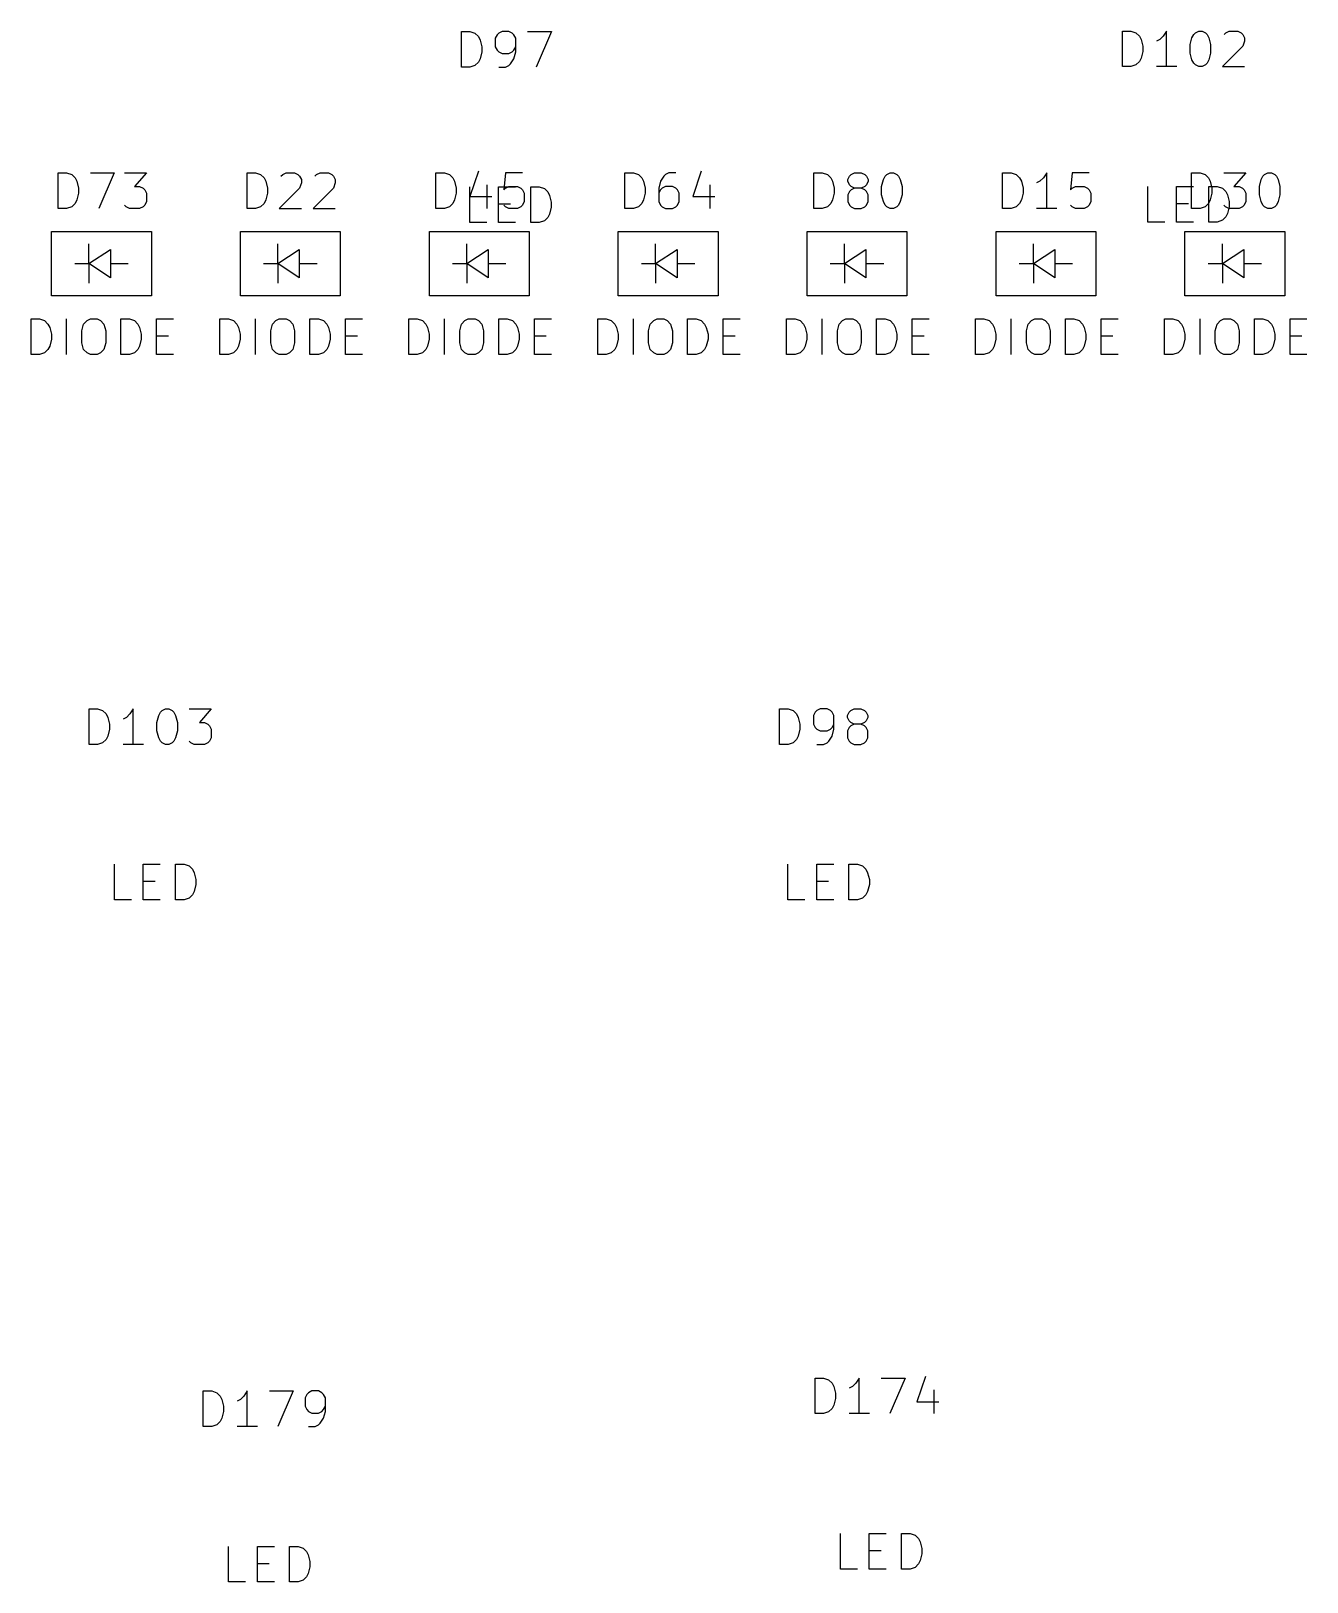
# Model space of a CAD drawing. Extents: x 34 to 373, y -124 to -1.
# Drawn here: x 155.58 to 191.38, y -122.36 to -78.83 of the extents above; entities that cross this region are included whole.
import ezdxf

# ---------------------------------------------------------------- set-up
doc = ezdxf.new("R2010")
doc.units = 0
doc.layers.add('BLACK', color=7, linetype='CONTINUOUS')

msp = doc.modelspace()

# ---------------------------------------------------------------- linework, layer by layer
at = {"layer": 'BLACK', "linetype": 'CONTINUOUS'}
for p, q in [((167.658, -79.8444), (167.658, -78.8444)), ((167.658, -78.8444), (167.896, -78.8444)), ((167.896, -78.8444), (168.039, -78.892)), ((168.039, -78.892), (168.134, -78.9872)), ((168.134, -78.9872), (168.182, -79.0825)), ((168.182, -79.0825), (168.229, -79.273)), ((168.658, -78.9396), (168.61, -79.0349)), ((168.61, -79.0349), (168.61, -79.273)), ((168.705, -78.892), (168.658, -78.9396)), ((168.801, -78.8444), (168.705, -78.892)), ((168.991, -78.8444), (168.801, -78.8444)), ((169.086, -78.892), (168.991, -78.8444)), ((169.134, -78.9396), (169.086, -78.892)), ((169.182, -79.0349), (169.134, -78.9396)), ((169.182, -79.4158), (169.182, -79.0349)), ((169.515, -78.8444), (170.182, -78.8444)), ((170.182, -78.8444), (169.753, -79.8444)), ((186.206, -79.8304), (186.206, -78.8304)), ((186.206, -78.8304), (186.444, -78.8304)), ((186.444, -78.8304), (186.586, -78.878)), ((186.586, -78.878), (186.682, -78.9732)), ((186.682, -78.9732), (186.729, -79.0685)), ((186.729, -79.0685), (186.777, -79.259)), ((187.253, -79.0685), (187.158, -79.1161)), ((187.348, -78.9732), (187.253, -79.0685)), ((187.444, -78.8304), (187.348, -78.9732)), ((187.444, -79.8304), (187.444, -78.8304)), ((188.11, -79.2113), (188.158, -79.0209)), ((188.11, -79.4494), (188.11, -79.2113)), ((188.158, -79.0209), (188.206, -78.9256)), ((188.206, -78.9256), (188.253, -78.878)), ((188.253, -78.878), (188.348, -78.8304)), ((188.348, -78.8304), (188.444, -78.8304)), ((188.444, -78.8304), (188.539, -78.878)), ((188.539, -78.878), (188.586, -78.9256)), ((188.586, -78.9256), (188.634, -79.0209)), ((188.634, -79.0209), (188.682, -79.2113)), ((188.682, -79.2113), (188.682, -79.4494)), ((189.063, -78.9256), (189.11, -78.878)), ((189.11, -78.878), (189.206, -78.8304)), ((189.206, -78.8304), (189.444, -78.8304)), ((189.444, -78.8304), (189.539, -78.878)), ((189.539, -78.878), (189.586, -78.9256)), ((189.586, -78.9256), (189.634, -79.0209)), ((189.634, -79.1161), (189.586, -79.259)), ((189.634, -79.0209), (189.634, -79.1161)), ((168.182, -79.6063), (168.134, -79.7015)), ((168.229, -79.4158), (168.182, -79.6063)), ((168.229, -79.273), (168.229, -79.4158)), ((168.61, -79.273), (168.658, -79.3682)), ((168.658, -79.3682), (168.705, -79.4158)), ((168.705, -79.4158), (168.801, -79.4634)), ((168.801, -79.4634), (168.991, -79.4634)), ((168.991, -79.4634), (169.086, -79.4158)), ((169.039, -79.7491), (169.134, -79.6063)), ((169.086, -79.4158), (169.134, -79.3682)), ((169.134, -79.3682), (169.182, -79.273)), ((169.134, -79.6063), (169.182, -79.4158)), ((186.729, -79.5923), (186.682, -79.6875)), ((186.777, -79.4018), (186.729, -79.5923)), ((186.777, -79.259), (186.777, -79.4018)), ((188.158, -79.6399), (188.11, -79.4494)), ((188.206, -79.7351), (188.158, -79.6399)), ((188.634, -79.6399), (188.586, -79.7351)), ((188.682, -79.4494), (188.634, -79.6399)), ((189.586, -79.259), (189.015, -79.8304)), ((167.896, -79.8444), (167.658, -79.8444)), ((168.039, -79.7968), (167.896, -79.8444)), ((168.134, -79.7015), (168.039, -79.7968)), ((168.705, -79.8444), (168.896, -79.8444)), ((168.896, -79.8444), (168.991, -79.7968)), ((168.991, -79.7968), (169.039, -79.7491)), ((186.444, -79.8304), (186.206, -79.8304)), ((186.586, -79.7828), (186.444, -79.8304)), ((186.682, -79.6875), (186.586, -79.7828)), ((187.729, -79.8304), (187.158, -79.8304)), ((188.253, -79.7828), (188.206, -79.7351)), ((188.348, -79.8304), (188.253, -79.7828)), ((188.444, -79.8304), (188.348, -79.8304)), ((188.539, -79.7828), (188.444, -79.8304)), ((188.586, -79.7351), (188.539, -79.7828)), ((189.015, -79.8304), (189.634, -79.8304)), ((156.344, -83.8096), (156.344, -82.8096)), ((156.344, -82.8096), (156.582, -82.8096)), ((156.582, -82.8096), (156.725, -82.8572)), ((156.725, -82.8572), (156.82, -82.9524)), ((156.82, -82.9524), (156.868, -83.0477)), ((156.868, -83.0477), (156.915, -83.2382)), ((157.248, -82.8096), (157.915, -82.8096)), ((157.915, -82.8096), (157.487, -83.8096)), ((158.201, -82.8096), (158.82, -82.8096)), ((158.82, -82.8096), (158.487, -83.1905)), ((161.644, -83.8096), (161.644, -82.8096)), ((161.644, -82.8096), (161.882, -82.8096)), ((161.882, -82.8096), (162.025, -82.8572)), ((162.025, -82.8572), (162.12, -82.9524)), ((162.12, -82.9524), (162.168, -83.0477)), ((162.168, -83.0477), (162.215, -83.2382)), ((162.596, -82.9048), (162.644, -82.8572)), ((162.644, -82.8572), (162.739, -82.8096)), ((162.739, -82.8096), (162.977, -82.8096)), ((162.977, -82.8096), (163.072, -82.8572)), ((163.072, -82.8572), (163.12, -82.9048)), ((163.12, -82.9048), (163.168, -83.0001)), ((163.168, -83.0953), (163.12, -83.2382)), ((163.168, -83.0001), (163.168, -83.0953)), ((163.548, -82.9048), (163.596, -82.8572)), ((163.596, -82.8572), (163.691, -82.8096)), ((163.691, -82.8096), (163.929, -82.8096)), ((163.929, -82.8096), (164.025, -82.8572)), ((164.025, -82.8572), (164.072, -82.9048)), ((164.072, -82.9048), (164.12, -83.0001)), ((164.12, -83.0953), (164.072, -83.2382)), ((164.12, -83.0001), (164.12, -83.0953)), ((166.945, -83.8096), (166.945, -82.8096)), ((166.945, -82.8096), (167.183, -82.8096)), ((167.183, -82.8096), (167.326, -82.8572)), ((167.326, -82.8572), (167.421, -82.9524)), ((167.421, -82.9524), (167.469, -83.0477)), ((167.469, -83.0477), (167.516, -83.2382)), ((168.135, -82.762), (167.897, -83.4762)), ((168.897, -82.8096), (168.849, -83.2858)), ((169.373, -82.8096), (168.897, -82.8096)), ((172.245, -83.8096), (172.245, -82.8096)), ((172.245, -82.8096), (172.483, -82.8096)), ((172.483, -82.8096), (172.626, -82.8572)), ((172.626, -82.8572), (172.721, -82.9524)), ((172.721, -82.9524), (172.769, -83.0477)), ((172.769, -83.0477), (172.816, -83.2382)), ((173.245, -83.0477), (173.197, -83.2382)), ((173.34, -82.9048), (173.245, -83.0477)), ((173.388, -82.8572), (173.34, -82.9048)), ((173.483, -82.8096), (173.388, -82.8572)), ((173.673, -82.8096), (173.483, -82.8096)), ((174.388, -82.762), (174.149, -83.4762)), ((177.546, -83.8096), (177.546, -82.8096)), ((177.546, -82.8096), (177.784, -82.8096)), ((177.784, -82.8096), (177.927, -82.8572)), ((177.927, -82.8572), (178.022, -82.9524)), ((178.022, -82.9524), (178.07, -83.0477)), ((178.07, -83.0477), (178.117, -83.2382)), ((178.498, -83.0001), (178.546, -82.9048)), ((178.498, -83.0477), (178.498, -83.0001)), ((178.546, -83.1429), (178.498, -83.0477)), ((178.546, -82.9048), (178.593, -82.8572)), ((178.593, -82.8572), (178.689, -82.8096)), ((178.689, -82.8096), (178.879, -82.8096)), ((178.879, -82.8096), (178.974, -82.8572)), ((178.974, -82.8572), (179.022, -82.9048)), ((179.022, -82.9048), (179.07, -83.0001)), ((179.07, -83.0477), (179.022, -83.1429)), ((179.07, -83.0001), (179.07, -83.0477)), ((179.45, -83.1905), (179.498, -83.0001)), ((179.498, -83.0001), (179.546, -82.9048)), ((179.546, -82.9048), (179.593, -82.8572)), ((179.593, -82.8572), (179.689, -82.8096)), ((179.689, -82.8096), (179.784, -82.8096)), ((179.784, -82.8096), (179.879, -82.8572)), ((179.879, -82.8572), (179.927, -82.9048)), ((179.927, -82.9048), (179.974, -83.0001)), ((179.974, -83.0001), (180.022, -83.1905)), ((182.846, -83.8096), (182.846, -82.8096)), ((182.846, -82.8096), (183.084, -82.8096)), ((183.084, -82.8096), (183.227, -82.8572)), ((183.227, -82.8572), (183.322, -82.9524)), ((183.322, -82.9524), (183.37, -83.0477)), ((183.37, -83.0477), (183.417, -83.2382)), ((183.893, -83.0477), (183.798, -83.0953)), ((183.989, -82.9524), (183.893, -83.0477)), ((184.084, -82.8096), (183.989, -82.9524)), ((184.084, -83.8096), (184.084, -82.8096)), ((184.798, -82.8096), (184.75, -83.2858)), ((185.274, -82.8096), (184.798, -82.8096)), ((188.147, -83.8096), (188.147, -82.8096)), ((188.147, -82.8096), (188.385, -82.8096)), ((188.385, -82.8096), (188.528, -82.8572)), ((188.528, -82.8572), (188.623, -82.9524)), ((188.623, -82.9524), (188.671, -83.0477)), ((188.671, -83.0477), (188.718, -83.2382)), ((189.051, -82.8096), (189.671, -82.8096)), ((189.671, -82.8096), (189.337, -83.1905)), ((190.051, -83.1905), (190.099, -83.0001)), ((190.099, -83.0001), (190.147, -82.9048)), ((190.147, -82.9048), (190.194, -82.8572)), ((190.194, -82.8572), (190.29, -82.8096)), ((190.29, -82.8096), (190.385, -82.8096)), ((190.385, -82.8096), (190.48, -82.8572)), ((190.48, -82.8572), (190.528, -82.9048)), ((190.528, -82.9048), (190.575, -83.0001)), ((190.575, -83.0001), (190.623, -83.1905)), ((156.915, -83.381), (156.868, -83.5715)), ((156.915, -83.2382), (156.915, -83.381)), ((158.487, -83.1905), (158.629, -83.1905)), ((158.629, -83.1905), (158.725, -83.2382)), ((158.725, -83.2382), (158.772, -83.2858)), ((158.772, -83.2858), (158.82, -83.381)), ((158.82, -83.381), (158.82, -83.6191)), ((162.215, -83.381), (162.168, -83.5715)), ((162.215, -83.2382), (162.215, -83.381)), ((163.12, -83.2382), (162.548, -83.8096)), ((164.072, -83.2382), (163.501, -83.8096)), ((167.516, -83.381), (167.469, -83.5715)), ((167.516, -83.2382), (167.516, -83.381)), ((167.893, -84.2044), (167.893, -83.2044)), ((167.897, -83.4762), (168.516, -83.4762)), ((168.373, -83.1429), (168.373, -83.8096)), ((168.702, -84.2044), (168.702, -83.2044)), ((168.702, -83.2044), (169.179, -83.2044)), ((168.849, -83.2858), (168.897, -83.2382)), ((168.897, -83.2382), (168.992, -83.1905)), ((168.992, -83.1905), (169.23, -83.1905)), ((169.23, -83.1905), (169.326, -83.2382)), ((169.326, -83.2382), (169.373, -83.2858)), ((169.373, -83.2858), (169.421, -83.381)), ((169.421, -83.381), (169.421, -83.6191)), ((169.607, -84.2044), (169.607, -83.2044)), ((169.607, -83.2044), (169.845, -83.2044)), ((169.845, -83.2044), (169.988, -83.252)), ((169.988, -83.252), (170.083, -83.3472)), ((170.083, -83.3472), (170.131, -83.4425)), ((170.131, -83.4425), (170.179, -83.633)), ((172.816, -83.381), (172.769, -83.5715)), ((172.816, -83.2382), (172.816, -83.381)), ((173.197, -83.2382), (173.197, -83.6191)), ((173.245, -83.2858), (173.197, -83.381)), ((173.292, -83.2382), (173.245, -83.2858)), ((173.388, -83.1905), (173.292, -83.2382)), ((173.578, -83.1905), (173.388, -83.1905)), ((173.673, -83.2382), (173.578, -83.1905)), ((173.721, -83.2858), (173.673, -83.2382)), ((173.769, -83.381), (173.721, -83.2858)), ((173.769, -83.6191), (173.769, -83.381)), ((174.149, -83.4762), (174.769, -83.4762)), ((174.626, -83.1429), (174.626, -83.8096)), ((178.117, -83.381), (178.07, -83.5715)), ((178.117, -83.2382), (178.117, -83.381)), ((178.546, -83.3334), (178.498, -83.4286)), ((178.498, -83.4286), (178.498, -83.6191)), ((178.593, -83.1905), (178.546, -83.1429)), ((178.593, -83.2858), (178.546, -83.3334)), ((178.689, -83.2382), (178.593, -83.1905)), ((178.689, -83.2382), (178.593, -83.2858)), ((178.879, -83.2382), (178.689, -83.2382)), ((178.974, -83.1905), (178.879, -83.2382)), ((178.974, -83.2858), (178.879, -83.2382)), ((179.022, -83.1429), (178.974, -83.1905)), ((179.022, -83.3334), (178.974, -83.2858)), ((179.07, -83.4286), (179.022, -83.3334)), ((179.07, -83.6191), (179.07, -83.4286)), ((179.45, -83.4286), (179.45, -83.1905)), ((179.498, -83.6191), (179.45, -83.4286)), ((180.022, -83.4286), (179.974, -83.6191)), ((180.022, -83.1905), (180.022, -83.4286)), ((183.417, -83.381), (183.37, -83.5715)), ((183.417, -83.2382), (183.417, -83.381)), ((184.75, -83.2858), (184.798, -83.2382)), ((184.798, -83.2382), (184.893, -83.1905)), ((184.893, -83.1905), (185.131, -83.1905)), ((185.131, -83.1905), (185.227, -83.2382)), ((185.227, -83.2382), (185.274, -83.2858)), ((185.274, -83.2858), (185.322, -83.381)), ((185.322, -83.381), (185.322, -83.6191)), ((186.917, -84.1904), (186.917, -83.1904)), ((187.726, -84.1904), (187.726, -83.1904)), ((187.726, -83.1904), (188.203, -83.1904)), ((188.631, -84.1904), (188.631, -83.1904)), ((188.631, -83.1904), (188.869, -83.1904)), ((188.718, -83.381), (188.671, -83.5715)), ((188.718, -83.2382), (188.718, -83.381)), ((188.869, -83.1904), (189.012, -83.238)), ((189.012, -83.238), (189.107, -83.3332)), ((189.107, -83.3332), (189.155, -83.4285)), ((189.155, -83.4285), (189.203, -83.619)), ((189.337, -83.1905), (189.48, -83.1905)), ((189.48, -83.1905), (189.575, -83.2382)), ((189.575, -83.2382), (189.623, -83.2858)), ((189.623, -83.2858), (189.671, -83.381)), ((189.671, -83.381), (189.671, -83.6191)), ((190.051, -83.4286), (190.051, -83.1905)), ((190.099, -83.6191), (190.051, -83.4286)), ((190.623, -83.4286), (190.575, -83.6191)), ((190.623, -83.1905), (190.623, -83.4286)), ((156.582, -83.8096), (156.344, -83.8096)), ((156.725, -83.762), (156.582, -83.8096)), ((156.82, -83.6667), (156.725, -83.762)), ((156.868, -83.5715), (156.82, -83.6667)), ((158.248, -83.762), (158.201, -83.7143)), ((158.344, -83.8096), (158.248, -83.762)), ((158.629, -83.8096), (158.344, -83.8096)), ((158.725, -83.762), (158.629, -83.8096)), ((158.772, -83.7143), (158.725, -83.762)), ((158.82, -83.6191), (158.772, -83.7143)), ((161.882, -83.8096), (161.644, -83.8096)), ((162.025, -83.762), (161.882, -83.8096)), ((162.12, -83.6667), (162.025, -83.762)), ((162.168, -83.5715), (162.12, -83.6667)), ((162.548, -83.8096), (163.168, -83.8096)), ((163.501, -83.8096), (164.12, -83.8096)), ((167.183, -83.8096), (166.945, -83.8096)), ((167.326, -83.762), (167.183, -83.8096)), ((167.421, -83.6667), (167.326, -83.762)), ((167.469, -83.5715), (167.421, -83.6667)), ((168.702, -83.6806), (169.036, -83.6806)), ((168.897, -83.762), (168.849, -83.7143)), ((168.992, -83.8096), (168.897, -83.762)), ((169.23, -83.8096), (168.992, -83.8096)), ((169.326, -83.762), (169.23, -83.8096)), ((169.373, -83.7143), (169.326, -83.762)), ((169.421, -83.6191), (169.373, -83.7143)), ((170.131, -83.9663), (170.083, -84.0615)), ((170.179, -83.7758), (170.131, -83.9663)), ((170.179, -83.633), (170.179, -83.7758)), ((172.483, -83.8096), (172.245, -83.8096)), ((172.626, -83.762), (172.483, -83.8096)), ((172.721, -83.6667), (172.626, -83.762)), ((172.769, -83.5715), (172.721, -83.6667)), ((173.197, -83.6191), (173.245, -83.7143)), ((173.245, -83.7143), (173.292, -83.762)), ((173.292, -83.762), (173.388, -83.8096)), ((173.388, -83.8096), (173.578, -83.8096)), ((173.578, -83.8096), (173.673, -83.762)), ((173.673, -83.762), (173.721, -83.7143)), ((173.721, -83.7143), (173.769, -83.6191)), ((177.784, -83.8096), (177.546, -83.8096)), ((177.927, -83.762), (177.784, -83.8096)), ((178.022, -83.6667), (177.927, -83.762)), ((178.07, -83.5715), (178.022, -83.6667)), ((178.498, -83.6191), (178.546, -83.7143)), ((178.546, -83.7143), (178.593, -83.762)), ((178.593, -83.762), (178.689, -83.8096)), ((178.689, -83.8096), (178.879, -83.8096)), ((178.879, -83.8096), (178.974, -83.762)), ((178.974, -83.762), (179.022, -83.7143)), ((179.022, -83.7143), (179.07, -83.6191)), ((179.546, -83.7143), (179.498, -83.6191)), ((179.593, -83.762), (179.546, -83.7143)), ((179.689, -83.8096), (179.593, -83.762)), ((179.784, -83.8096), (179.689, -83.8096)), ((179.879, -83.762), (179.784, -83.8096)), ((179.927, -83.7143), (179.879, -83.762)), ((179.974, -83.6191), (179.927, -83.7143)), ((183.084, -83.8096), (182.846, -83.8096)), ((183.227, -83.762), (183.084, -83.8096)), ((183.322, -83.6667), (183.227, -83.762)), ((183.37, -83.5715), (183.322, -83.6667)), ((184.37, -83.8096), (183.798, -83.8096)), ((184.798, -83.762), (184.75, -83.7143)), ((184.893, -83.8096), (184.798, -83.762)), ((185.131, -83.8096), (184.893, -83.8096)), ((185.227, -83.762), (185.131, -83.8096)), ((185.274, -83.7143), (185.227, -83.762)), ((185.322, -83.6191), (185.274, -83.7143)), ((187.726, -83.6666), (188.06, -83.6666)), ((188.385, -83.8096), (188.147, -83.8096)), ((188.528, -83.762), (188.385, -83.8096)), ((188.623, -83.6667), (188.528, -83.762)), ((188.671, -83.5715), (188.623, -83.6667)), ((189.099, -83.762), (189.051, -83.7143)), ((189.194, -83.8096), (189.099, -83.762)), ((189.155, -83.9523), (189.107, -84.0475)), ((189.203, -83.7618), (189.155, -83.9523)), ((189.48, -83.8096), (189.194, -83.8096)), ((189.203, -83.619), (189.203, -83.7618)), ((189.575, -83.762), (189.48, -83.8096)), ((189.623, -83.7143), (189.575, -83.762)), ((189.671, -83.6191), (189.623, -83.7143)), ((190.147, -83.7143), (190.099, -83.6191)), ((190.194, -83.762), (190.147, -83.7143)), ((190.29, -83.8096), (190.194, -83.762)), ((190.385, -83.8096), (190.29, -83.8096)), ((190.48, -83.762), (190.385, -83.8096)), ((190.528, -83.7143), (190.48, -83.762)), ((190.575, -83.6191), (190.528, -83.7143)), ((168.369, -84.2044), (167.893, -84.2044)), ((169.179, -84.2044), (168.702, -84.2044)), ((169.845, -84.2044), (169.607, -84.2044)), ((169.988, -84.1568), (169.845, -84.2044)), ((170.083, -84.0615), (169.988, -84.1568)), ((187.393, -84.1904), (186.917, -84.1904)), ((188.203, -84.1904), (187.726, -84.1904)), ((188.869, -84.1904), (188.631, -84.1904)), ((189.012, -84.1428), (188.869, -84.1904)), ((189.107, -84.0475), (189.012, -84.1428)), ((156.158, -84.4572), (158.958, -84.4572)), ((156.158, -86.2572), (156.158, -84.4572)), ((157.208, -85.3572), (157.208, -84.8072)), ((158.958, -84.4572), (158.958, -86.2572)), ((161.458, -84.4572), (164.258, -84.4572)), ((161.458, -86.2572), (161.458, -84.4572)), ((162.508, -85.3572), (162.508, -84.8072)), ((164.258, -84.4572), (164.258, -86.2572)), ((166.759, -84.4572), (169.559, -84.4572)), ((166.759, -86.2572), (166.759, -84.4572)), ((167.809, -85.3572), (167.809, -84.8072)), ((169.559, -84.4572), (169.559, -86.2572)), ((172.059, -84.4572), (174.859, -84.4572)), ((172.059, -86.2572), (172.059, -84.4572)), ((173.109, -85.3572), (173.109, -84.8072)), ((174.859, -84.4572), (174.859, -86.2572)), ((177.36, -84.4572), (180.16, -84.4572)), ((177.36, -86.2572), (177.36, -84.4572)), ((178.41, -85.3572), (178.41, -84.8072)), ((180.16, -84.4572), (180.16, -86.2572)), ((182.66, -84.4572), (185.46, -84.4572)), ((182.66, -86.2572), (182.66, -84.4572)), ((183.71, -85.3572), (183.71, -84.8072)), ((185.46, -84.4572), (185.46, -86.2572)), ((187.961, -84.4572), (190.761, -84.4572)), ((187.961, -86.2572), (187.961, -84.4572)), ((189.011, -85.3572), (189.011, -84.8072)), ((190.761, -84.4572), (190.761, -86.2572)), ((157.208, -85.3572), (157.808, -84.9572)), ((157.808, -84.9572), (157.808, -85.7572)), ((162.508, -85.3572), (163.108, -84.9572)), ((163.108, -84.9572), (163.108, -85.7572)), ((167.809, -85.3572), (168.409, -84.9572)), ((168.409, -84.9572), (168.409, -85.7572)), ((173.109, -85.3572), (173.709, -84.9572)), ((173.709, -84.9572), (173.709, -85.7572)), ((178.41, -85.3572), (179.01, -84.9572)), ((179.01, -84.9572), (179.01, -85.7572)), ((183.71, -85.3572), (184.31, -84.9572)), ((184.31, -84.9572), (184.31, -85.7572)), ((189.011, -85.3572), (189.611, -84.9572)), ((189.611, -84.9572), (189.611, -85.7572)), ((156.808, -85.3572), (157.208, -85.3572)), ((157.208, -85.3572), (157.208, -85.9072)), ((157.808, -85.7572), (157.208, -85.3572)), ((157.808, -85.3572), (158.308, -85.3572)), ((162.108, -85.3572), (162.508, -85.3572)), ((162.508, -85.3572), (162.508, -85.9072)), ((163.108, -85.7572), (162.508, -85.3572)), ((163.108, -85.3572), (163.608, -85.3572)), ((167.409, -85.3572), (167.809, -85.3572)), ((167.809, -85.3572), (167.809, -85.9072)), ((168.409, -85.7572), (167.809, -85.3572)), ((168.409, -85.3572), (168.909, -85.3572)), ((172.709, -85.3572), (173.109, -85.3572)), ((173.109, -85.3572), (173.109, -85.9072)), ((173.709, -85.7572), (173.109, -85.3572)), ((173.709, -85.3572), (174.209, -85.3572)), ((178.01, -85.3572), (178.41, -85.3572)), ((178.41, -85.3572), (178.41, -85.9072)), ((179.01, -85.7572), (178.41, -85.3572)), ((179.01, -85.3572), (179.51, -85.3572)), ((183.31, -85.3572), (183.71, -85.3572)), ((183.71, -85.3572), (183.71, -85.9072)), ((184.31, -85.7572), (183.71, -85.3572)), ((184.31, -85.3572), (184.81, -85.3572)), ((188.611, -85.3572), (189.011, -85.3572)), ((189.011, -85.3572), (189.011, -85.9072)), ((189.611, -85.7572), (189.011, -85.3572)), ((189.611, -85.3572), (190.111, -85.3572)), ((158.958, -86.2572), (156.158, -86.2572)), ((164.258, -86.2572), (161.458, -86.2572)), ((169.559, -86.2572), (166.759, -86.2572)), ((174.859, -86.2572), (172.059, -86.2572)), ((180.16, -86.2572), (177.36, -86.2572)), ((185.46, -86.2572), (182.66, -86.2572)), ((190.761, -86.2572), (187.961, -86.2572)), ((155.582, -87.9096), (155.582, -86.9096)), ((155.582, -86.9096), (155.82, -86.9096)), ((155.82, -86.9096), (155.963, -86.9572)), ((155.963, -86.9572), (156.058, -87.0524)), ((156.582, -87.9096), (156.582, -86.9096)), ((157.058, -87.0524), (157.153, -86.9572)), ((157.153, -86.9572), (157.248, -86.9096)), ((157.248, -86.9096), (157.439, -86.9096)), ((157.439, -86.9096), (157.534, -86.9572)), ((157.534, -86.9572), (157.629, -87.0524)), ((158.106, -87.9096), (158.106, -86.9096)), ((158.106, -86.9096), (158.344, -86.9096)), ((158.344, -86.9096), (158.487, -86.9572)), ((158.487, -86.9572), (158.582, -87.0524)), ((159.106, -87.9096), (159.106, -86.9096)), ((159.106, -86.9096), (159.582, -86.9096)), ((160.882, -87.9096), (160.882, -86.9096)), ((160.882, -86.9096), (161.12, -86.9096)), ((161.12, -86.9096), (161.263, -86.9572)), ((161.263, -86.9572), (161.358, -87.0524)), ((161.882, -87.9096), (161.882, -86.9096)), ((162.358, -87.0524), (162.453, -86.9572)), ((162.453, -86.9572), (162.548, -86.9096)), ((162.548, -86.9096), (162.739, -86.9096)), ((162.739, -86.9096), (162.834, -86.9572)), ((162.834, -86.9572), (162.929, -87.0524)), ((163.406, -87.9096), (163.406, -86.9096)), ((163.406, -86.9096), (163.644, -86.9096)), ((163.644, -86.9096), (163.787, -86.9572)), ((163.787, -86.9572), (163.882, -87.0524)), ((164.406, -87.9096), (164.406, -86.9096)), ((164.406, -86.9096), (164.882, -86.9096)), ((166.183, -87.9096), (166.183, -86.9096)), ((166.183, -86.9096), (166.421, -86.9096)), ((166.421, -86.9096), (166.564, -86.9572)), ((166.564, -86.9572), (166.659, -87.0524)), ((167.183, -87.9096), (167.183, -86.9096)), ((167.659, -87.0524), (167.754, -86.9572)), ((167.754, -86.9572), (167.849, -86.9096)), ((167.849, -86.9096), (168.04, -86.9096)), ((168.04, -86.9096), (168.135, -86.9572)), ((168.135, -86.9572), (168.23, -87.0524)), ((168.707, -87.9096), (168.707, -86.9096)), ((168.707, -86.9096), (168.945, -86.9096)), ((168.945, -86.9096), (169.088, -86.9572)), ((169.088, -86.9572), (169.183, -87.0524)), ((169.707, -87.9096), (169.707, -86.9096)), ((169.707, -86.9096), (170.183, -86.9096)), ((171.483, -87.9096), (171.483, -86.9096)), ((171.483, -86.9096), (171.721, -86.9096)), ((171.721, -86.9096), (171.864, -86.9572)), ((171.864, -86.9572), (171.959, -87.0524)), ((172.483, -87.9096), (172.483, -86.9096)), ((172.959, -87.0524), (173.054, -86.9572)), ((173.054, -86.9572), (173.149, -86.9096)), ((173.149, -86.9096), (173.34, -86.9096)), ((173.34, -86.9096), (173.435, -86.9572)), ((173.435, -86.9572), (173.53, -87.0524)), ((174.007, -87.9096), (174.007, -86.9096)), ((174.007, -86.9096), (174.245, -86.9096)), ((174.245, -86.9096), (174.388, -86.9572)), ((174.388, -86.9572), (174.483, -87.0524)), ((175.007, -87.9096), (175.007, -86.9096)), ((175.007, -86.9096), (175.483, -86.9096)), ((176.784, -87.9096), (176.784, -86.9096)), ((176.784, -86.9096), (177.022, -86.9096)), ((177.022, -86.9096), (177.165, -86.9572)), ((177.165, -86.9572), (177.26, -87.0524)), ((177.784, -87.9096), (177.784, -86.9096)), ((178.26, -87.0524), (178.355, -86.9572)), ((178.355, -86.9572), (178.45, -86.9096)), ((178.45, -86.9096), (178.641, -86.9096)), ((178.641, -86.9096), (178.736, -86.9572)), ((178.736, -86.9572), (178.831, -87.0524)), ((179.308, -87.9096), (179.308, -86.9096)), ((179.308, -86.9096), (179.546, -86.9096)), ((179.546, -86.9096), (179.689, -86.9572)), ((179.689, -86.9572), (179.784, -87.0524)), ((180.308, -87.9096), (180.308, -86.9096)), ((180.308, -86.9096), (180.784, -86.9096)), ((182.084, -87.9096), (182.084, -86.9096)), ((182.084, -86.9096), (182.322, -86.9096)), ((182.322, -86.9096), (182.465, -86.9572)), ((182.465, -86.9572), (182.56, -87.0524)), ((183.084, -87.9096), (183.084, -86.9096)), ((183.56, -87.0524), (183.655, -86.9572)), ((183.655, -86.9572), (183.75, -86.9096)), ((183.75, -86.9096), (183.941, -86.9096)), ((183.941, -86.9096), (184.036, -86.9572)), ((184.036, -86.9572), (184.131, -87.0524)), ((184.608, -87.9096), (184.608, -86.9096)), ((184.608, -86.9096), (184.846, -86.9096)), ((184.846, -86.9096), (184.989, -86.9572)), ((184.989, -86.9572), (185.084, -87.0524)), ((185.608, -87.9096), (185.608, -86.9096)), ((185.608, -86.9096), (186.084, -86.9096)), ((187.385, -87.9096), (187.385, -86.9096)), ((187.385, -86.9096), (187.623, -86.9096)), ((187.623, -86.9096), (187.766, -86.9572)), ((187.766, -86.9572), (187.861, -87.0524)), ((188.385, -87.9096), (188.385, -86.9096)), ((188.861, -87.0524), (188.956, -86.9572)), ((188.956, -86.9572), (189.051, -86.9096)), ((189.051, -86.9096), (189.242, -86.9096)), ((189.242, -86.9096), (189.337, -86.9572)), ((189.337, -86.9572), (189.432, -87.0524)), ((189.909, -87.9096), (189.909, -86.9096)), ((189.909, -86.9096), (190.147, -86.9096)), ((190.147, -86.9096), (190.29, -86.9572)), ((190.29, -86.9572), (190.385, -87.0524)), ((190.909, -87.9096), (190.909, -86.9096)), ((190.909, -86.9096), (191.385, -86.9096)), ((156.058, -87.0524), (156.106, -87.1477)), ((156.106, -87.1477), (156.153, -87.3382)), ((156.153, -87.481), (156.106, -87.6715)), ((156.153, -87.3382), (156.153, -87.481)), ((157.01, -87.2429), (157.058, -87.0524)), ((157.01, -87.5762), (157.01, -87.2429)), ((157.629, -87.0524), (157.677, -87.2429)), ((157.677, -87.2429), (157.677, -87.5762)), ((158.582, -87.0524), (158.629, -87.1477)), ((158.629, -87.1477), (158.677, -87.3382)), ((158.677, -87.481), (158.629, -87.6715)), ((158.677, -87.3382), (158.677, -87.481)), ((159.106, -87.3858), (159.439, -87.3858)), ((161.358, -87.0524), (161.406, -87.1477)), ((161.406, -87.1477), (161.453, -87.3382)), ((161.453, -87.481), (161.406, -87.6715)), ((161.453, -87.3382), (161.453, -87.481)), ((162.31, -87.2429), (162.358, -87.0524)), ((162.31, -87.5762), (162.31, -87.2429)), ((162.929, -87.0524), (162.977, -87.2429)), ((162.977, -87.2429), (162.977, -87.5762)), ((163.882, -87.0524), (163.929, -87.1477)), ((163.929, -87.1477), (163.977, -87.3382)), ((163.977, -87.481), (163.929, -87.6715)), ((163.977, -87.3382), (163.977, -87.481)), ((164.406, -87.3858), (164.739, -87.3858)), ((166.659, -87.0524), (166.707, -87.1477)), ((166.707, -87.1477), (166.754, -87.3382)), ((166.754, -87.481), (166.707, -87.6715)), ((166.754, -87.3382), (166.754, -87.481)), ((167.611, -87.2429), (167.659, -87.0524)), ((167.611, -87.5762), (167.611, -87.2429)), ((168.23, -87.0524), (168.278, -87.2429)), ((168.278, -87.2429), (168.278, -87.5762)), ((169.183, -87.0524), (169.23, -87.1477)), ((169.23, -87.1477), (169.278, -87.3382)), ((169.278, -87.481), (169.23, -87.6715)), ((169.278, -87.3382), (169.278, -87.481)), ((169.707, -87.3858), (170.04, -87.3858)), ((171.959, -87.0524), (172.007, -87.1477)), ((172.007, -87.1477), (172.054, -87.3382)), ((172.054, -87.481), (172.007, -87.6715)), ((172.054, -87.3382), (172.054, -87.481)), ((172.911, -87.2429), (172.959, -87.0524)), ((172.911, -87.5762), (172.911, -87.2429)), ((173.53, -87.0524), (173.578, -87.2429)), ((173.578, -87.2429), (173.578, -87.5762)), ((174.483, -87.0524), (174.53, -87.1477)), ((174.53, -87.1477), (174.578, -87.3382)), ((174.578, -87.481), (174.53, -87.6715)), ((174.578, -87.3382), (174.578, -87.481)), ((175.007, -87.3858), (175.34, -87.3858)), ((177.26, -87.0524), (177.308, -87.1477)), ((177.308, -87.1477), (177.355, -87.3382)), ((177.355, -87.481), (177.308, -87.6715)), ((177.355, -87.3382), (177.355, -87.481)), ((178.212, -87.2429), (178.26, -87.0524)), ((178.212, -87.5762), (178.212, -87.2429)), ((178.831, -87.0524), (178.879, -87.2429)), ((178.879, -87.2429), (178.879, -87.5762)), ((179.784, -87.0524), (179.831, -87.1477)), ((179.831, -87.1477), (179.879, -87.3382)), ((179.879, -87.481), (179.831, -87.6715)), ((179.879, -87.3382), (179.879, -87.481)), ((180.308, -87.3858), (180.641, -87.3858)), ((182.56, -87.0524), (182.608, -87.1477)), ((182.608, -87.1477), (182.655, -87.3382)), ((182.655, -87.481), (182.608, -87.6715)), ((182.655, -87.3382), (182.655, -87.481)), ((183.512, -87.2429), (183.56, -87.0524)), ((183.512, -87.5762), (183.512, -87.2429)), ((184.131, -87.0524), (184.179, -87.2429)), ((184.179, -87.2429), (184.179, -87.5762)), ((185.084, -87.0524), (185.131, -87.1477)), ((185.131, -87.1477), (185.179, -87.3382)), ((185.179, -87.481), (185.131, -87.6715)), ((185.179, -87.3382), (185.179, -87.481)), ((185.608, -87.3858), (185.941, -87.3858)), ((187.861, -87.0524), (187.909, -87.1477)), ((187.909, -87.1477), (187.956, -87.3382)), ((187.956, -87.481), (187.909, -87.6715)), ((187.956, -87.3382), (187.956, -87.481)), ((188.813, -87.2429), (188.861, -87.0524)), ((188.813, -87.5762), (188.813, -87.2429)), ((189.432, -87.0524), (189.48, -87.2429)), ((189.48, -87.2429), (189.48, -87.5762)), ((190.385, -87.0524), (190.432, -87.1477)), ((190.432, -87.1477), (190.48, -87.3382)), ((190.48, -87.481), (190.432, -87.6715)), ((190.48, -87.3382), (190.48, -87.481)), ((190.909, -87.3858), (191.242, -87.3858)), ((155.82, -87.9096), (155.582, -87.9096)), ((155.963, -87.862), (155.82, -87.9096)), ((156.058, -87.7667), (155.963, -87.862)), ((156.106, -87.6715), (156.058, -87.7667)), ((157.058, -87.7667), (157.01, -87.5762)), ((157.153, -87.862), (157.058, -87.7667)), ((157.248, -87.9096), (157.153, -87.862)), ((157.439, -87.9096), (157.248, -87.9096)), ((157.534, -87.862), (157.439, -87.9096)), ((157.629, -87.7667), (157.534, -87.862)), ((157.677, -87.5762), (157.629, -87.7667)), ((158.344, -87.9096), (158.106, -87.9096)), ((158.487, -87.862), (158.344, -87.9096)), ((158.582, -87.7667), (158.487, -87.862)), ((158.629, -87.6715), (158.582, -87.7667)), ((159.582, -87.9096), (159.106, -87.9096)), ((161.12, -87.9096), (160.882, -87.9096)), ((161.263, -87.862), (161.12, -87.9096)), ((161.358, -87.7667), (161.263, -87.862)), ((161.406, -87.6715), (161.358, -87.7667)), ((162.358, -87.7667), (162.31, -87.5762)), ((162.453, -87.862), (162.358, -87.7667)), ((162.548, -87.9096), (162.453, -87.862)), ((162.739, -87.9096), (162.548, -87.9096)), ((162.834, -87.862), (162.739, -87.9096)), ((162.929, -87.7667), (162.834, -87.862)), ((162.977, -87.5762), (162.929, -87.7667)), ((163.644, -87.9096), (163.406, -87.9096)), ((163.787, -87.862), (163.644, -87.9096)), ((163.882, -87.7667), (163.787, -87.862)), ((163.929, -87.6715), (163.882, -87.7667)), ((164.882, -87.9096), (164.406, -87.9096)), ((166.421, -87.9096), (166.183, -87.9096)), ((166.564, -87.862), (166.421, -87.9096)), ((166.659, -87.7667), (166.564, -87.862)), ((166.707, -87.6715), (166.659, -87.7667)), ((167.659, -87.7667), (167.611, -87.5762)), ((167.754, -87.862), (167.659, -87.7667)), ((167.849, -87.9096), (167.754, -87.862)), ((168.04, -87.9096), (167.849, -87.9096)), ((168.135, -87.862), (168.04, -87.9096)), ((168.23, -87.7667), (168.135, -87.862)), ((168.278, -87.5762), (168.23, -87.7667)), ((168.945, -87.9096), (168.707, -87.9096)), ((169.088, -87.862), (168.945, -87.9096)), ((169.183, -87.7667), (169.088, -87.862)), ((169.23, -87.6715), (169.183, -87.7667)), ((170.183, -87.9096), (169.707, -87.9096)), ((171.721, -87.9096), (171.483, -87.9096)), ((171.864, -87.862), (171.721, -87.9096)), ((171.959, -87.7667), (171.864, -87.862)), ((172.007, -87.6715), (171.959, -87.7667)), ((172.959, -87.7667), (172.911, -87.5762)), ((173.054, -87.862), (172.959, -87.7667)), ((173.149, -87.9096), (173.054, -87.862)), ((173.34, -87.9096), (173.149, -87.9096)), ((173.435, -87.862), (173.34, -87.9096)), ((173.53, -87.7667), (173.435, -87.862)), ((173.578, -87.5762), (173.53, -87.7667)), ((174.245, -87.9096), (174.007, -87.9096)), ((174.388, -87.862), (174.245, -87.9096)), ((174.483, -87.7667), (174.388, -87.862)), ((174.53, -87.6715), (174.483, -87.7667)), ((175.483, -87.9096), (175.007, -87.9096)), ((177.022, -87.9096), (176.784, -87.9096)), ((177.165, -87.862), (177.022, -87.9096)), ((177.26, -87.7667), (177.165, -87.862)), ((177.308, -87.6715), (177.26, -87.7667)), ((178.26, -87.7667), (178.212, -87.5762)), ((178.355, -87.862), (178.26, -87.7667)), ((178.45, -87.9096), (178.355, -87.862)), ((178.641, -87.9096), (178.45, -87.9096)), ((178.736, -87.862), (178.641, -87.9096)), ((178.831, -87.7667), (178.736, -87.862)), ((178.879, -87.5762), (178.831, -87.7667)), ((179.546, -87.9096), (179.308, -87.9096)), ((179.689, -87.862), (179.546, -87.9096)), ((179.784, -87.7667), (179.689, -87.862)), ((179.831, -87.6715), (179.784, -87.7667)), ((180.784, -87.9096), (180.308, -87.9096)), ((182.322, -87.9096), (182.084, -87.9096)), ((182.465, -87.862), (182.322, -87.9096)), ((182.56, -87.7667), (182.465, -87.862)), ((182.608, -87.6715), (182.56, -87.7667)), ((183.56, -87.7667), (183.512, -87.5762)), ((183.655, -87.862), (183.56, -87.7667)), ((183.75, -87.9096), (183.655, -87.862)), ((183.941, -87.9096), (183.75, -87.9096)), ((184.036, -87.862), (183.941, -87.9096)), ((184.131, -87.7667), (184.036, -87.862)), ((184.179, -87.5762), (184.131, -87.7667)), ((184.846, -87.9096), (184.608, -87.9096)), ((184.989, -87.862), (184.846, -87.9096)), ((185.084, -87.7667), (184.989, -87.862)), ((185.131, -87.6715), (185.084, -87.7667)), ((186.084, -87.9096), (185.608, -87.9096)), ((187.623, -87.9096), (187.385, -87.9096)), ((187.766, -87.862), (187.623, -87.9096)), ((187.861, -87.7667), (187.766, -87.862)), ((187.909, -87.6715), (187.861, -87.7667)), ((188.861, -87.7667), (188.813, -87.5762)), ((188.956, -87.862), (188.861, -87.7667)), ((189.051, -87.9096), (188.956, -87.862)), ((189.242, -87.9096), (189.051, -87.9096)), ((189.337, -87.862), (189.242, -87.9096)), ((189.432, -87.7667), (189.337, -87.862)), ((189.48, -87.5762), (189.432, -87.7667)), ((190.147, -87.9096), (189.909, -87.9096)), ((190.29, -87.862), (190.147, -87.9096)), ((190.385, -87.7667), (190.29, -87.862)), ((190.432, -87.6715), (190.385, -87.7667)), ((191.385, -87.9096), (190.909, -87.9096)), ((157.212, -98.8524), (157.212, -97.8524)), ((157.212, -97.8524), (157.45, -97.8524)), ((157.45, -97.8524), (157.592, -97.9)), ((157.592, -97.9), (157.688, -97.9952)), ((158.45, -97.8524), (158.354, -97.9952)), ((158.45, -98.8524), (158.45, -97.8524)), ((159.212, -97.9476), (159.259, -97.9)), ((159.259, -97.9), (159.354, -97.8524)), ((159.354, -97.8524), (159.45, -97.8524)), ((159.45, -97.8524), (159.545, -97.9)), ((159.545, -97.9), (159.592, -97.9476)), ((160.021, -97.8524), (160.64, -97.8524)), ((160.64, -97.8524), (160.307, -98.2333)), ((176.585, -98.8524), (176.585, -97.8524)), ((176.585, -97.8524), (176.823, -97.8524)), ((176.823, -97.8524), (176.966, -97.9)), ((176.966, -97.9), (177.061, -97.9952)), ((177.632, -97.9), (177.585, -97.9476)), ((177.728, -97.8524), (177.632, -97.9)), ((177.918, -97.8524), (177.728, -97.8524)), ((178.013, -97.9), (177.918, -97.8524)), ((178.061, -97.9476), (178.013, -97.9)), ((178.537, -97.9476), (178.585, -97.9)), ((178.585, -97.9), (178.68, -97.8524)), ((178.68, -97.8524), (178.87, -97.8524)), ((178.87, -97.8524), (178.966, -97.9)), ((178.966, -97.9), (179.013, -97.9476)), ((157.688, -97.9952), (157.735, -98.0905)), ((157.735, -98.0905), (157.783, -98.281)), ((157.783, -98.281), (157.783, -98.4238)), ((158.259, -98.0905), (158.164, -98.1381)), ((158.354, -97.9952), (158.259, -98.0905)), ((159.116, -98.2333), (159.164, -98.0429)), ((159.116, -98.4714), (159.116, -98.2333)), ((159.164, -98.0429), (159.212, -97.9476)), ((159.592, -97.9476), (159.64, -98.0429)), ((159.64, -98.0429), (159.688, -98.2333)), ((159.688, -98.2333), (159.688, -98.4714)), ((160.307, -98.2333), (160.45, -98.2333)), ((160.45, -98.2333), (160.545, -98.281)), ((160.545, -98.281), (160.592, -98.3286)), ((160.592, -98.3286), (160.64, -98.4238)), ((177.061, -97.9952), (177.109, -98.0905)), ((177.109, -98.0905), (177.156, -98.281)), ((177.156, -98.281), (177.156, -98.4238)), ((177.585, -97.9476), (177.537, -98.0429)), ((177.537, -98.0429), (177.537, -98.281)), ((177.537, -98.281), (177.585, -98.3762)), ((178.109, -98.0429), (178.061, -97.9476)), ((178.061, -98.3762), (178.109, -98.281)), ((178.109, -98.4238), (178.109, -98.0429)), ((178.489, -98.0429), (178.537, -97.9476)), ((178.489, -98.0905), (178.489, -98.0429)), ((178.537, -98.1857), (178.489, -98.0905)), ((178.585, -98.2333), (178.537, -98.1857)), ((178.585, -98.3286), (178.537, -98.3762)), ((178.68, -98.281), (178.585, -98.2333)), ((178.68, -98.281), (178.585, -98.3286)), ((178.87, -98.281), (178.68, -98.281)), ((178.966, -98.2333), (178.87, -98.281)), ((178.966, -98.3286), (178.87, -98.281)), ((179.013, -98.1857), (178.966, -98.2333)), ((179.013, -98.3762), (178.966, -98.3286)), ((179.013, -97.9476), (179.061, -98.0429)), ((179.061, -98.0905), (179.013, -98.1857)), ((179.061, -98.0429), (179.061, -98.0905)), ((157.688, -98.7095), (157.592, -98.8048)), ((157.735, -98.6143), (157.688, -98.7095)), ((157.783, -98.4238), (157.735, -98.6143)), ((159.164, -98.6619), (159.116, -98.4714)), ((159.212, -98.7571), (159.164, -98.6619)), ((159.259, -98.8048), (159.212, -98.7571)), ((159.592, -98.7571), (159.545, -98.8048)), ((159.64, -98.6619), (159.592, -98.7571)), ((159.688, -98.4714), (159.64, -98.6619)), ((160.069, -98.8048), (160.021, -98.7571)), ((160.592, -98.7571), (160.545, -98.8048)), ((160.64, -98.6619), (160.592, -98.7571)), ((160.64, -98.4238), (160.64, -98.6619)), ((177.061, -98.7095), (176.966, -98.8048)), ((177.109, -98.6143), (177.061, -98.7095)), ((177.156, -98.4238), (177.109, -98.6143)), ((177.585, -98.3762), (177.632, -98.4238)), ((177.632, -98.4238), (177.728, -98.4714)), ((177.728, -98.4714), (177.918, -98.4714)), ((177.918, -98.4714), (178.013, -98.4238)), ((177.918, -98.8048), (177.966, -98.7571)), ((177.966, -98.7571), (178.061, -98.6143)), ((178.013, -98.4238), (178.061, -98.3762)), ((178.061, -98.6143), (178.109, -98.4238)), ((178.537, -98.3762), (178.489, -98.4714)), ((178.489, -98.4714), (178.489, -98.6619)), ((178.489, -98.6619), (178.537, -98.7571)), ((178.537, -98.7571), (178.585, -98.8048)), ((178.966, -98.8048), (179.013, -98.7571)), ((179.061, -98.4714), (179.013, -98.3762)), ((179.013, -98.7571), (179.061, -98.6619)), ((179.061, -98.6619), (179.061, -98.4714)), ((157.45, -98.8524), (157.212, -98.8524)), ((157.592, -98.8048), (157.45, -98.8524)), ((158.735, -98.8524), (158.164, -98.8524)), ((159.354, -98.8524), (159.259, -98.8048)), ((159.45, -98.8524), (159.354, -98.8524)), ((159.545, -98.8048), (159.45, -98.8524)), ((160.164, -98.8524), (160.069, -98.8048)), ((160.45, -98.8524), (160.164, -98.8524)), ((160.545, -98.8048), (160.45, -98.8524)), ((176.823, -98.8524), (176.585, -98.8524)), ((176.966, -98.8048), (176.823, -98.8524)), ((177.632, -98.8524), (177.823, -98.8524)), ((177.823, -98.8524), (177.918, -98.8048)), ((178.585, -98.8048), (178.68, -98.8524)), ((178.68, -98.8524), (178.87, -98.8524)), ((178.87, -98.8524), (178.966, -98.8048)), ((157.923, -103.212), (157.923, -102.212)), ((158.732, -103.212), (158.732, -102.212)), ((158.732, -102.212), (159.209, -102.212)), ((159.637, -103.212), (159.637, -102.212)), ((159.637, -102.212), (159.875, -102.212)), ((159.875, -102.212), (160.018, -102.26)), ((160.018, -102.26), (160.113, -102.355)), ((176.82, -103.212), (176.82, -102.212)), ((177.629, -103.212), (177.629, -102.212)), ((177.629, -102.212), (178.106, -102.212)), ((178.534, -103.212), (178.534, -102.212)), ((178.534, -102.212), (178.772, -102.212)), ((178.772, -102.212), (178.915, -102.26)), ((178.915, -102.26), (179.01, -102.355)), ((158.732, -102.689), (159.066, -102.689)), ((160.113, -102.355), (160.161, -102.45)), ((160.161, -102.45), (160.209, -102.641)), ((160.209, -102.641), (160.209, -102.784)), ((177.629, -102.689), (177.963, -102.689)), ((179.01, -102.355), (179.058, -102.45)), ((179.058, -102.45), (179.106, -102.641)), ((179.106, -102.641), (179.106, -102.784)), ((160.113, -103.07), (160.018, -103.165)), ((160.161, -102.974), (160.113, -103.07)), ((160.209, -102.784), (160.161, -102.974)), ((179.01, -103.07), (178.915, -103.165)), ((179.058, -102.974), (179.01, -103.07)), ((179.106, -102.784), (179.058, -102.974)), ((158.399, -103.212), (157.923, -103.212)), ((159.209, -103.212), (158.732, -103.212)), ((159.875, -103.212), (159.637, -103.212)), ((160.018, -103.165), (159.875, -103.212)), ((177.296, -103.212), (176.82, -103.212)), ((178.106, -103.212), (177.629, -103.212)), ((178.772, -103.212), (178.534, -103.212)), ((178.915, -103.165), (178.772, -103.212)), ((177.583, -117.631), (177.583, -116.631)), ((177.583, -116.631), (177.821, -116.631)), ((177.821, -116.631), (177.963, -116.679)), ((178.821, -116.631), (178.725, -116.774)), ((178.821, -117.631), (178.821, -116.631)), ((179.44, -116.631), (180.106, -116.631)), ((180.106, -116.631), (179.678, -117.631)), ((180.678, -116.584), (180.44, -117.298)), ((160.413, -117.995), (160.413, -116.995)), ((160.413, -116.995), (160.651, -116.995)), ((160.651, -116.995), (160.793, -117.043)), ((160.793, -117.043), (160.889, -117.138)), ((161.651, -116.995), (161.555, -117.138)), ((161.651, -117.995), (161.651, -116.995)), ((162.27, -116.995), (162.936, -116.995)), ((162.936, -116.995), (162.508, -117.995)), ((163.365, -117.043), (163.317, -117.091)), ((163.46, -116.995), (163.365, -117.043)), ((163.651, -116.995), (163.46, -116.995)), ((163.746, -117.043), (163.651, -116.995)), ((163.793, -117.091), (163.746, -117.043)), ((177.963, -116.679), (178.059, -116.774)), ((178.059, -116.774), (178.106, -116.869)), ((178.106, -116.869), (178.154, -117.06)), ((178.154, -117.06), (178.154, -117.203)), ((178.63, -116.869), (178.535, -116.917)), ((178.725, -116.774), (178.63, -116.869)), ((180.916, -116.965), (180.916, -117.631)), ((160.889, -117.138), (160.936, -117.233)), ((160.936, -117.233), (160.984, -117.424)), ((160.984, -117.424), (160.984, -117.567)), ((161.46, -117.233), (161.365, -117.281)), ((161.555, -117.138), (161.46, -117.233)), ((163.317, -117.091), (163.27, -117.186)), ((163.27, -117.186), (163.27, -117.424)), ((163.27, -117.424), (163.317, -117.519)), ((163.841, -117.186), (163.793, -117.091)), ((163.793, -117.519), (163.841, -117.424)), ((163.841, -117.567), (163.841, -117.186)), ((178.059, -117.489), (177.963, -117.584)), ((178.106, -117.393), (178.059, -117.489)), ((178.154, -117.203), (178.106, -117.393)), ((180.44, -117.298), (181.059, -117.298)), ((160.793, -117.948), (160.651, -117.995)), ((160.889, -117.853), (160.793, -117.948)), ((160.936, -117.757), (160.889, -117.853)), ((160.984, -117.567), (160.936, -117.757)), ((163.317, -117.519), (163.365, -117.567)), ((163.365, -117.567), (163.46, -117.614)), ((163.46, -117.614), (163.651, -117.614)), ((163.555, -117.995), (163.651, -117.948)), ((163.651, -117.614), (163.746, -117.567)), ((163.651, -117.948), (163.698, -117.9)), ((163.698, -117.9), (163.793, -117.757)), ((163.746, -117.567), (163.793, -117.519)), ((163.793, -117.757), (163.841, -117.567)), ((177.821, -117.631), (177.583, -117.631)), ((177.963, -117.584), (177.821, -117.631)), ((179.106, -117.631), (178.535, -117.631)), ((160.651, -117.995), (160.413, -117.995)), ((161.936, -117.995), (161.365, -117.995)), ((163.365, -117.995), (163.555, -117.995)), ((178.294, -121.991), (178.294, -120.991)), ((179.103, -121.991), (179.103, -120.991)), ((179.103, -120.991), (179.58, -120.991)), ((180.008, -121.991), (180.008, -120.991)), ((180.008, -120.991), (180.246, -120.991)), ((180.246, -120.991), (180.389, -121.039)), ((161.124, -122.355), (161.124, -121.355)), ((161.933, -122.355), (161.933, -121.355)), ((161.933, -121.355), (162.41, -121.355)), ((162.838, -122.355), (162.838, -121.355)), ((162.838, -121.355), (163.076, -121.355)), ((163.076, -121.355), (163.219, -121.403)), ((163.219, -121.403), (163.314, -121.498)), ((180.389, -121.039), (180.484, -121.134)), ((180.484, -121.134), (180.532, -121.229)), ((180.532, -121.229), (180.58, -121.42)), ((180.58, -121.42), (180.58, -121.563)), ((161.933, -121.832), (162.267, -121.832)), ((163.314, -121.498), (163.362, -121.593)), ((163.362, -121.593), (163.41, -121.784)), ((163.41, -121.784), (163.41, -121.927)), ((179.103, -121.468), (179.437, -121.468)), ((180.484, -121.849), (180.389, -121.944)), ((180.532, -121.753), (180.484, -121.849)), ((180.58, -121.563), (180.532, -121.753)), ((163.314, -122.213), (163.219, -122.308)), ((163.362, -122.117), (163.314, -122.213)), ((163.41, -121.927), (163.362, -122.117)), ((178.77, -121.991), (178.294, -121.991)), ((179.58, -121.991), (179.103, -121.991)), ((180.246, -121.991), (180.008, -121.991)), ((180.389, -121.944), (180.246, -121.991)), ((161.6, -122.355), (161.124, -122.355)), ((162.41, -122.355), (161.933, -122.355)), ((163.076, -122.355), (162.838, -122.355)), ((163.219, -122.308), (163.076, -122.355))]:
    msp.add_line(p, q, dxfattribs=at)

doc.saveas('drawing.dxf')
